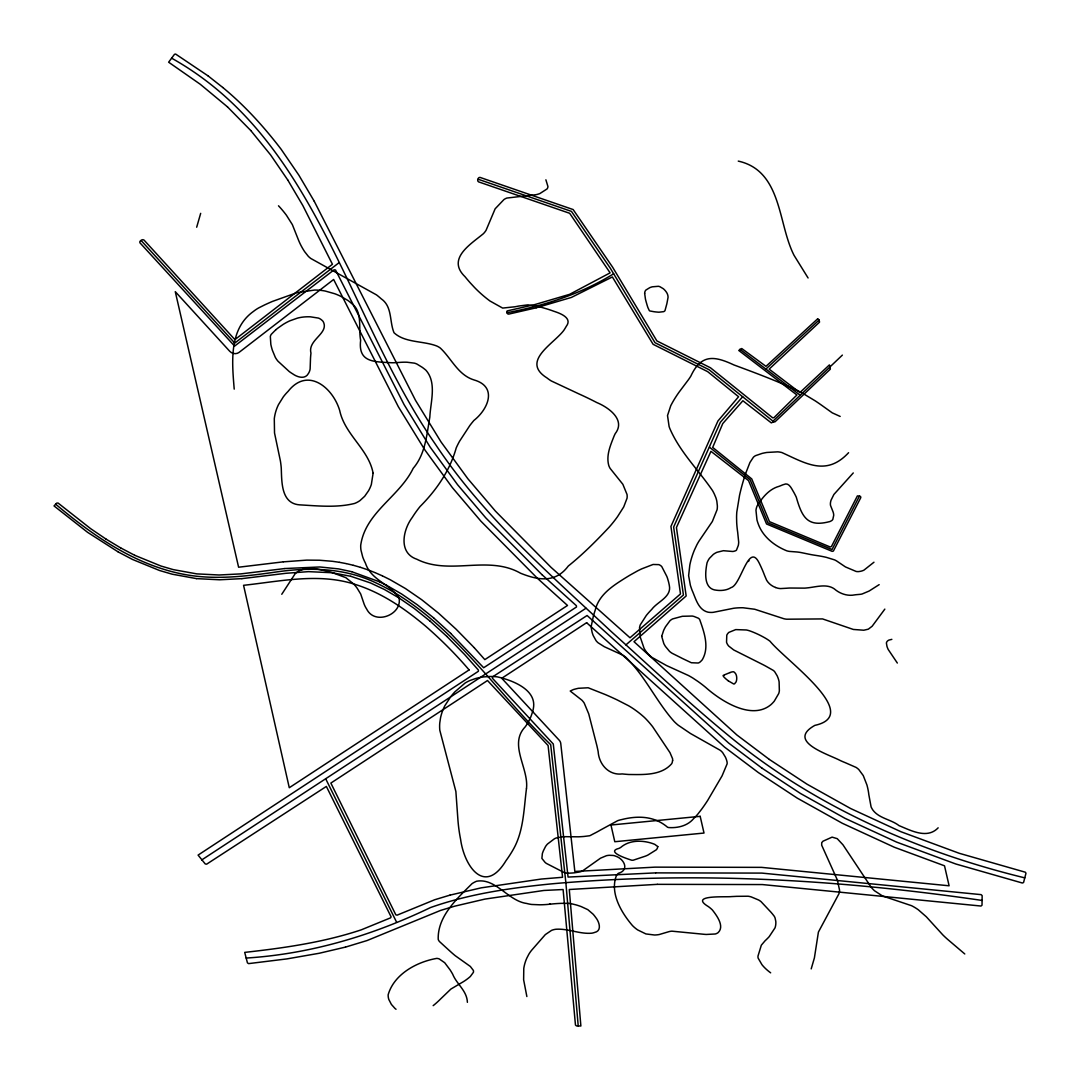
<?xml version="1.0" encoding="UTF-8"?>
<svg xmlns="http://www.w3.org/2000/svg" width="1080" height="1080" viewBox="0 0 1080 1080"><rect width="100%" height="100%" fill="white"/><g stroke="black" fill="none" stroke-linecap="round" stroke-linejoin="round"><path stroke-width="1.5" d="M200.678 213.354L196.681 227.219M811.202 968.895L814.401 957.893L818.411 932.081L838.944 893.754A15.457 13.284 20 0 0 839.565 890.177L837.365 880.038L821.678 845.181L821.732 842.657L823.001 841.199L832.1 837.135L837.23 838.661L842.94 844.776L871.358 887.504A59.171 50.828 20 0 0 874.436 890.716L882.441 895.928L911.574 905.702A43.578 37.436 20 0 1 918.311 909.792L926.357 916.812L942.746 934.808A91.436 78.543 20 0 0 947.768 939.492L964.778 953.964M859.505 495.936L832.032 549.518L767.907 522.855L750.168 479.736L709.52 447.214M748.427 561.479L748.94 560.655M884.831 609.12L872.14 626.252L868.307 629.181L863.784 630.221L853.349 629.451L822.555 618.921L786.78 619.205A16.038 13.77 20 0 1 783.891 618.732L754.745 609.255L743.027 607.757A67.945 58.361 20 0 0 738.45 607.838A55.782 47.912 20 0 0 733.55 608.283L713.745 612.239A13.338 11.462 20 0 1 711.248 612.441A17.442 14.985 20 0 1 707.832 612.131C698.112 609.674 695.709 598.28 692.077 590.274A117.626 101.034 20 0 1 690.363 585.239L688.621 575.654L689.823 565.002A105.732 90.814 20 0 1 691.268 559.021L691.862 557.064A108.648 93.326 20 0 1 694.575 549.693L696.803 544.955A73.386 63.032 20 0 1 699.03 541.053L712.355 521.478L717.107 509.639A27.634 23.733 20 0 0 717.363 505.872L716.864 501.431A31.779 27.297 20 0 0 715.743 497.367L714.393 494.181A56.174 48.249 20 0 0 712.543 490.617C698.53 470.057 680.549 452.669 670.302 429.624A32.198 27.662 20 0 1 669.101 426.492L667.521 415.544L670.748 405.715A158.45 136.094 20 0 1 672.3 402.813A130.815 112.361 20 0 1 674.703 398.709L675.216 397.899A144.747 124.335 20 0 1 679.037 392.202L688.365 379.809A85.361 73.332 20 0 0 690.849 376.096C701.068 354.065 714.15 355.658 733.914 364.945C753.354 372.141 772.632 379.283 791.546 387.869M281.772 594.27L295.178 573.696A26.19 22.491 20 0 1 299.336 570.713L306.221 568.296L314.132 568.62A125.24 107.582 20 0 1 331.992 572.535L345.803 577.638L353.795 584.091A49.41 42.444 20 0 1 357.102 588.114L360.693 594L364.001 603.747A26.973 23.166 20 0 0 366.674 609.053C374.882 625.685 402.287 614.547 399.074 598.239C390.285 583.821 371.115 580.5 365.432 563.125A51.273 44.037 20 0 1 362.678 556.848L360.976 550.125A33.035 28.377 20 0 1 360.72 545.211C365.405 512.271 399.438 496.773 413.195 468.315C425.439 454.086 426.708 434.768 429.827 417.11C430.502 402.111 437.009 382.671 425.912 370.211A55.391 47.574 20 0 0 422.24 367.322L416.894 364.041A13.568 11.651 20 0 0 414.437 363.15L407.093 362.232A55.958 48.06 20 0 0 401.922 362.259L393.822 362.745A41.58 35.721 20 0 1 389.124 362.61C372.762 361.733 358.034 361.651 360.639 340.281C358.195 328.131 363.082 311.553 351.392 303.305A29.957 25.731 20 0 0 348.017 300.55L341.226 296.541A57.132 49.073 20 0 0 334.814 293.76L325.215 291.033A47.952 41.189 20 0 0 314.604 290.048L296.892 292.68L272.39 301.442A308.543 265.019 20 0 0 264.722 304.871L258.714 307.894A47.061 40.419 20 0 0 253.476 311.404C228.609 329.103 232.038 362.488 234.212 389.124M853.268 472.945L833.895 494.464L831.033 500.243A20.264 17.402 20 0 0 830.452 502.929L830.399 503.888A9.734 8.357 20 0 0 830.547 505.494L833.099 511.961A14.27 12.258 20 0 1 833.72 515.295L832.815 519.413A5.832 5.009 20 0 1 831.668 520.641L830.291 521.384A9.153 7.857 20 0 1 828.887 521.802C807.57 527.175 802.035 517.361 796.298 497.205A86.009 73.872 20 0 0 793.827 492.372C791.627 488.876 788.967 481.802 783.742 484.542A8.478 7.29 20 0 0 782.743 484.853L780.962 485.582A61.87 53.15 20 0 1 778.964 486.365C769.122 489.051 762.224 497.664 757.107 505.967A21.101 18.117 20 0 0 755.973 510.341L756.959 519.885A53.096 45.603 20 0 0 758.511 524.637C763.236 537.098 774.698 545.913 786.726 550.8A15.147 13.014 20 0 0 789.466 551.408L797.027 551.988A45.455 39.042 20 0 1 800.861 552.528L807.016 553.797A121.878 104.693 20 0 0 813.605 555.053L819.045 555.903A95.256 81.824 20 0 1 826.281 557.334L834.503 559.859A14.688 12.609 20 0 1 837.284 561.411L845.465 566.933L856.143 571.455A9.801 8.424 20 0 0 858.762 571.577L860.652 571.28A17.145 14.729 20 0 0 863.933 570.159L873.963 562.221M742.662 396.752L720.347 422.267L673.637 527.04L683.424 594.999L625.887 644.922M842.373 355.104L772.983 421.173L709.115 369.738L655.02 342.711L610.268 268.151L571.442 211.383L478.251 179.267M938.155 827.82C927.248 839.376 911.007 830.534 899.06 825.633C891.067 819.41 879.43 818.546 873.059 810.311A23.733 20.385 20 0 1 871.088 806.882L868.82 794.624A66.906 57.47 20 0 0 868.158 790.277A78.989 67.851 20 0 0 866.916 784.944L863.271 775.602L858.803 769.554A17.672 15.174 20 0 0 856.103 767.421L845.357 762.71A80.298 68.972 20 0 1 840.173 760.482C828.05 754.097 786.051 741.461 814.86 725.368C863.136 714.865 786.47 661.298 770.013 641.237A35.33 30.348 20 0 0 766.665 638.942L765.356 638.145A91.8 78.853 20 0 0 760.671 635.607A74.534 64.017 20 0 0 756.432 633.569L755.379 633.11A73.751 63.356 20 0 0 750.884 631.287L749.291 630.734A21.843 18.765 20 0 0 746.321 629.977L735.723 629.6L728.892 632.381A10.706 9.194 20 0 0 726.786 635.175L726.543 642.249A11.111 9.545 20 0 0 728.73 646.083L733.725 649.957L763.263 664.808A128.682 110.525 20 0 1 766.017 666.279L773.132 670.302A7.911 6.791 20 0 1 774.671 671.693L777.06 675.608A33.413 28.701 20 0 1 778.221 678.47L778.518 679.388A24.867 21.357 20 0 1 779.112 681.912L779.355 690.822A20.655 17.739 20 0 1 778.707 693.562L774.265 701.177A42.876 36.828 20 0 1 770.823 704.754C751.559 720.684 720.913 700.961 705.686 687.38A114.642 98.469 20 0 0 698.099 681.561L693.13 678.226A65.111 55.931 20 0 0 688.338 675.459L666.522 665.55L651.996 657.423A26.433 22.707 20 0 1 644.085 648.338L640.264 637.16L639.536 627.804A18.792 16.133 20 0 1 640.264 624.875L646.286 615.479A116.1 99.725 20 0 1 648.716 612.617A93.164 80.028 20 0 1 651.699 609.457C657.315 601.722 671.746 597.011 669.344 585.603A78.489 67.419 20 0 0 668.507 581.715L667.67 578.786A31.739 27.257 20 0 0 666.738 576.234L661.77 566.609A6.642 5.697 20 0 0 658.813 564.624L653.062 564.476L641.898 568.782A104.409 89.681 20 0 0 637.524 570.915L630.099 575.073A295.799 254.07 20 0 0 621.418 580.46C610.24 587.561 598.55 596.268 595.296 609.889A191.565 164.552 20 0 0 593.365 616.14L591.3 625.955A20.466 17.577 20 0 0 591.408 628.87L592.07 632.124A36.045 30.956 20 0 0 593.244 635.607L596.038 640.629A14.998 12.879 20 0 0 598.118 642.803L604.327 646.718L622.863 655.182A26.905 23.112 20 0 1 625.981 657.423C645.179 676.215 656.343 701.568 674.177 721.521A46.764 40.163 20 0 0 678.186 725.179L690.444 733.482L720.265 750.317A15.12 12.987 20 0 1 722.709 752.706L725.341 757.013A31.334 26.905 20 0 1 726.529 759.942L727.043 761.886A9.585 8.235 20 0 1 727.11 763.871L722.061 775.886L707.657 800.456A233.658 200.704 20 0 1 701.622 809.217L698.125 813.74A86.09 73.94 20 0 1 693.59 818.654C687.609 825.822 677.916 828.117 668.966 827.577A5.994 5.144 20 0 1 667.535 827.226C654.413 815.94 637.808 815.481 621.621 819.599A31.684 27.216 20 0 0 617.679 820.678L600.25 830.155A128.223 110.133 20 0 1 595.485 832.788L592.933 834.098A66.596 57.2 20 0 0 591.327 834.948L590.355 835.461A5.657 4.86 20 0 1 589.451 835.785L583.915 836.474A182.115 156.425 20 0 1 578.529 836.811L567.675 836.716A31.455 27.014 20 0 0 564.881 836.716A45.063 38.705 20 0 0 561.519 836.96L556.416 837.932A12.353 10.611 20 0 0 554.351 838.85L547.574 843.966A20.48 17.59 20 0 0 545.521 846.545L543.429 850.662A52.231 44.861 20 0 0 542.363 853.538L541.89 858.411L545.022 862.326A15.053 12.933 20 0 0 546.44 863.447L564.503 872.721A8.033 6.899 20 0 0 566.271 873.099L568.904 873.167A72.684 62.424 20 0 0 574.263 872.829L579.798 871.938A18.576 15.957 20 0 0 582.471 870.98L600.52 858.182L606.42 855.698A19.359 16.632 20 0 1 609.282 855.293L613.211 855.455A9.693 8.33 20 0 1 615.816 856.224C624.051 858.897 629.775 870.062 618.435 873.302A13.5 11.597 20 0 0 616.518 875.354C609.552 892.688 621.189 912.411 632.421 925.52A31.131 26.744 20 0 0 637.713 929.948L645.894 933.93L654.548 935.01A29.376 25.232 20 0 0 659.205 934.538L669.101 931.608A17.145 14.729 20 0 1 671.882 931.163L702.513 934.146A85.442 73.4 20 0 0 706.185 934.457L715.243 933.998A9.423 8.087 20 0 0 718.133 932.607C724.788 926.289 716.729 915.543 712.382 909.981A31.468 27.027 20 0 0 708.413 906.633C688.257 894.51 726.003 897.359 731.646 896.576A222.129 190.809 20 0 0 736.574 896.333L748.062 896.225A18.036 15.498 20 0 1 751.167 896.886L758.592 899.991A17.712 15.215 20 0 1 761.036 901.625L770.985 912.222A76.923 66.083 20 0 0 772.389 913.883L774.077 916.015A10.206 8.775 20 0 1 775.062 917.933L775.778 921.28A21.492 18.468 20 0 1 775.683 925.074A20.561 17.658 20 0 1 774.995 927.909L769.19 936.671A81.54 70.038 20 0 1 765.059 940.788L761.333 945.189L758.025 955.962A6.831 5.872 20 0 0 758.16 958.163L761.913 964.629A37.611 32.306 20 0 0 765.963 968.976L767.259 970.137A55.417 47.601 20 0 0 770.661 972.837M817.682 318.803L765.976 366.35L741.758 348.543L738.747 350.447L796.918 394.996L773.928 417.69L772.713 417.852L710.505 367.808L656.883 340.916L612.59 267.151L573.156 209.56L480.033 177.404C478.197 176.931 476.631 180.873 478.535 181.845L569.66 213.287L610.119 272.862L569.552 294.354L534.843 304.574L507.438 310.865C506.007 310.959 506.925 314.401 508.707 314.118L536.139 307.814M765.882 369.063L819.086 320.031L817.682 318.816M275.819 329.751L271.228 334.382A8.789 7.56 20 0 0 270.338 336.501L270.837 344.412A71.348 61.29 20 0 0 272.363 350.217L275.306 357.332A25.772 22.14 20 0 0 277.978 361.206L289.197 371.507A40.001 34.358 20 0 0 292.734 373.882C297.257 377.136 305.1 379.728 308.408 373.478A15.782 13.554 20 0 0 309.312 371.776A15.552 13.365 20 0 0 310.135 368.901L310.5 358.412A119.84 102.938 20 0 1 310.959 353.12C307.463 339.674 329.643 333.356 323.123 321.462A11.394 9.788 20 0 0 321.314 319.721L320.639 319.221A9.463 8.127 20 0 0 318.452 318.087L310.365 316.818A46.751 40.163 20 0 0 305.154 316.885A40.406 34.709 20 0 0 297.418 318.128L289.899 320.8A62.788 53.933 20 0 0 282.974 324.54L278.208 327.875A139.847 120.123 20 0 0 275.819 329.751M848.583 452.709C826.24 476.712 805.599 463.252 781.799 452.52A25.056 21.519 20 0 0 777.803 451.845L766.787 452.466A70.997 60.98 20 0 0 762.062 453.425L755.514 455.666A12.42 10.665 20 0 0 753.408 457.218L749.925 462.51L745.78 473.148A273.821 235.197 20 0 0 742.77 482.706A287.213 246.699 20 0 0 739.557 495.261L736.803 512.042A95.999 82.458 20 0 0 736.574 517.388L736.695 522.68A129.249 111.024 20 0 0 737.694 532.332L738.693 542.187A31.253 26.838 20 0 1 738.315 545.413L736.492 550.098A3.47 2.984 20 0 1 735.534 550.773L734.036 551.259A7.803 6.71 20 0 1 732.591 551.475L723.371 550.706L716.945 552.299A22.464 19.291 20 0 0 713.286 554.432L709.452 558.333A26.123 22.437 20 0 0 707.062 562.788C705.2 572.036 703.242 589.167 716.486 590.22A23.382 20.088 20 0 0 724.693 590.045L725.53 589.869A18.765 16.119 20 0 0 728.716 588.83A19.926 17.118 20 0 0 731.025 587.601C741.042 585.265 748.467 541.634 759.065 562.788A160.906 138.213 20 0 1 761.13 567.135A130.032 111.686 20 0 1 764.546 575.356L766.611 580.217A15.714 13.487 20 0 0 775.615 587.493M338.769 262.899L234.765 343.076L141.251 240.651M879.161 584.644L869.13 591.03L862.151 593.973A16.551 14.216 20 0 1 860.207 594.338L856.264 594.688A25.326 21.748 20 0 0 854.483 594.918C848.07 596.201 841.104 594.081 835.961 590.207C827.996 582.836 816.453 587.061 806.949 587.925A34.29 29.444 20 0 1 804.411 588.128L789.791 588.033A43.065 36.99 20 0 0 786.793 588.222L780.651 588.573A13.864 11.907 20 0 1 777.587 588.141L775.602 587.534M201.744 859.937L585.968 608.243M613.643 273.78C581.013 294.03 544.563 305.559 507.06 312.714M724.599 674.784L730.039 672.557M724.41 674.865L723.087 675.527L723.479 676.471A24.125 20.723 20 0 0 728.244 680.751M345.533 947.092L367.146 940.518L440.451 910.467L454.707 906.174L484.974 899.087L543.902 890.46L563.099 889.529L575.465 1025.014L576.45 1025.906L580.878 1026L569.282 889.502L657.302 884.345M449.942 895.145L434.74 899.735L397.143 915.138L395.82 914.827L330.858 783.081L487.512 680.522L548.087 745.524L562.558 877.284L541.242 879.053L481.113 887.855L450.009 895.131M536.207 307.8L571.428 297.418L612.374 276.953L653.117 344.318L707.643 371.628L738.572 396.738L717.943 420.971L670.937 526.433L680.481 593.946L630.005 637.767L551.03 567.338L495.437 511.137L467.856 478.737L441.072 442.004L415.503 400.329L314.321 201.393M345.465 947.106L319.181 953.276L286.889 958.905L248.63 963.616L247.442 962.861L244.701 952.385C284.094 948.011 323.649 942.381 361.368 929.799L390.582 917.838L391.108 916.853L326.363 786.429L206.631 864.176L205.241 863.946L198.085 855.104L478.373 671.288L478.427 670.1L464.576 654.494L446.945 636.498M283.082 561.87L238.599 567.216L175.271 291.654L229.73 351.284A6.534 5.616 20 0 0 239.031 352.418L333.639 279.49L398.25 406.553A6.534 5.616 20 0 0 398.493 406.971L424.589 449.496A6.534 5.616 20 0 0 424.872 449.928L452.237 487.458A6.534 5.616 20 0 0 452.547 487.85L480.776 521.033A6.534 5.616 20 0 0 481.127 521.397L537.327 578.205A6.534 5.616 20 0 0 537.611 578.489L567.513 605.462L484.826 659.624L474.336 647.811M284.756 568.553L240.867 573.885L219.091 574.992L196.79 573.885L173.219 569.606L160.961 566.028L134.757 555.323M241.92 578.637L285.836 573.305L308.516 571.644L332.033 572.724L350.73 576.288M891.851 639.36L888.989 640.062A5.724 4.914 20 0 0 886.802 641.912A4.144 3.564 20 0 0 886.41 643.113L886.99 646.448A30.767 26.433 20 0 0 888.192 649.458L897.332 663.039M246.186 958.054C310.622 954.032 372.64 935.375 430.515 907.551C468.761 894.051 509.18 888.138 549.383 884.075A766.395 658.301 20 0 1 568.836 882.428C706.793 871.776 845.33 880.403 982.085 900.437M549.464 904.244L550.382 904.149M283.406 561.843L306.518 560.142A6.534 5.616 20 0 1 307.098 560.129L319.262 560.237A6.534 5.616 20 0 1 319.788 560.264L332.262 561.289A6.534 5.616 20 0 1 332.707 561.344L339.174 562.275M284.81 568.539L319.882 566.973L338.621 568.904L351.702 571.698M655.668 872.883L568.067 877.068L553.284 744.026L492.413 678.254L492.399 676.998L587.101 615.506L728.663 743.067L761.953 768.137M241.839 578.637L219.618 579.785L196.574 578.624M655.736 872.883L761.859 873.099L981.099 894.632L982.152 895.617L982.017 905.189L981.005 906.039L762.386 884.561L657.369 884.345M196.493 578.61L172.26 574.209L159.489 570.483L132.543 559.467L118.219 551.948M339.485 562.329L346.032 563.571M346.37 563.639L353.025 565.218M1024.785 877.865C919.418 852.147 817.439 807.651 732.793 739.044C690.755 704.849 651.294 667.656 611.064 631.395C557.077 580.878 500.931 531.806 455.814 472.851A562.302 482.99 20 0 1 435.605 444.555C346.599 316.426 317.358 139.887 171.599 58.158M353.363 565.299L360.139 567.23M351.769 571.712L379.377 581.756M350.798 576.302L370.413 582.917L384.291 589.424L398.831 597.821L414.058 608.31L430.015 621.081M360.464 567.338L367.376 569.646M840.173 416.435L832.248 412.844L823.716 406.742A227.07 195.048 20 0 0 815.252 400.882L801.995 392.877A109.377 93.947 20 0 0 791.546 387.869M367.713 569.768L374.746 572.508M738.261 161.109C775.913 169.398 778.221 210.114 787.968 240.125A138.794 119.219 20 0 0 791.6 250.06A97.186 83.484 20 0 0 794.029 255.299L808.083 277.978M375.057 572.63L382.239 575.802M382.536 575.937L389.894 579.582A6.534 5.616 20 0 1 390.326 579.812L405.351 588.479A6.534 5.616 20 0 1 405.837 588.803L421.551 599.616A6.534 5.616 20 0 1 421.97 599.927L438.372 613.049A6.534 5.616 20 0 1 438.71 613.346L455.868 628.979A6.534 5.616 20 0 1 456.151 629.249L474.107 647.568M379.431 581.769L386.667 585.346M120.771 547.965L134.69 555.282M386.735 585.387L401.652 594.014L417.231 604.733L433.566 617.801M106.11 539.149L120.704 547.938M118.166 551.907L87.561 532.305L54.027 505.926L56.795 503.064L58.117 503.091L90.693 528.701L106.056 539.109M769.392 759.47L807.016 784.188L850.608 808.515L901.058 831.776L959.256 853.295L1025.366 872.222L1025.973 873.261L1023.557 882.536L1022.328 883.008L955.867 864.014L896.603 842.103L845.073 818.357L800.496 793.476L762.021 768.177M773.699 421.781L771.296 422.874L742.878 400.748L722.763 423.576L712.692 447.417L751.721 478.886L769.473 521.667L830.155 546.966L831.438 546.534L857.399 495.896L860.53 496.463L860.814 497.583L833.382 551.057L832.18 551.354L766.557 524.003L748.562 480.627L710.964 451.319L676.431 527.499L686.164 595.971L634 641.696L736.884 734.981L769.338 759.416M773.753 421.821L775.022 421.808L830.372 369.117L829.4 364.905L799.889 392.58L769.136 369.131L819.558 322.124L819.086 320.031M207.995 75.83L175.608 54.054L174.474 54.324L168.642 62.208L200.3 84.294L227.475 106.866M728.217 680.805L733.63 683.951A1.809 1.552 20 0 0 734.576 683.802L736.115 681.858A13.905 11.947 20 0 0 736.628 676.769A9.221 7.925 20 0 0 735.426 673.38L734.036 672.017A1.877 1.607 20 0 0 733.145 671.76L731.74 671.976A28.809 24.745 20 0 0 730.039 672.557M739.881 349.218L800.213 395.253M208.049 75.87L222.75 87.467M55.674 504.198C93.245 535.883 135.594 565.421 184.842 574.519C214.461 580.014 244.661 576.45 274.199 572.292C306.625 567.311 340.767 567.554 371.345 580.77C447.471 614.101 492.764 689.175 550.692 744.647L565.866 882.657L578.219 1025.946M222.791 87.507C244.728 105.584 263.898 126.698 281.138 149.269L298.836 175.136L314.294 201.339M541.998 574.682L576.369 605.691L576.49 606.987L483.665 667.737L450.711 633.433M430.07 621.121L446.89 636.444M433.62 617.855L450.671 633.38M227.516 106.907L250.722 130.491M541.944 574.641L485.744 517.82L457.542 484.677L430.178 447.147L404.069 404.595L335.529 269.973L334.098 269.811L234.617 346.086L139.941 242.811C138.847 241.326 142.425 238.694 143.978 240.03L234.171 338.823L235.535 339.134L332.438 264.276L302.859 205.591L287.807 180.076M250.776 130.545L270.635 154.967L287.766 180.023M545.886 179.806L547.938 186.529A6.345 5.441 20 0 1 547.101 188.906L539.865 193.563A31.239 26.838 20 0 1 536.072 194.684L506.898 198.045A14.094 12.096 20 0 0 503.982 199.53L495.139 208.804L486.081 230.269A25.312 21.748 20 0 1 483.354 233.726C470.772 244.175 446.351 258.755 465.021 276.696A167.333 143.734 20 0 0 470.205 282.812L474.498 287.442A113.603 97.578 20 0 0 489.983 301.01L502.646 308.084L514.863 306.788A122.877 105.543 20 0 0 518.602 306.059L528.012 304.844L538.718 306.625A187.447 161.014 20 0 1 543.564 307.935L546.912 308.921A115.506 99.212 20 0 1 554.027 311.324C560.25 313.349 572.764 317.979 566.258 326.363A86.549 74.345 20 0 1 563.814 330.359C553.54 344.088 520.452 361.355 546.993 377.946A37.544 32.252 20 0 0 551.273 380.943L578.961 393.93A274.144 235.481 20 0 1 583.443 395.982A304.29 261.374 20 0 1 596.835 402.584C608.458 407.349 625.995 419.783 615.236 433.62A61.209 52.569 20 0 0 614.02 436.226C610.443 445.325 606.11 455.22 608.675 465.156A15.188 13.055 20 0 0 610.16 468.437L622.863 484.299L627.021 494.451A16.389 14.081 20 0 1 627.035 498.272L623.727 506.912L617.504 516.699A168.061 144.356 20 0 1 608.971 527.378C596.16 541.013 582.903 554.324 568.283 566.042C555.552 583.16 538.488 580.446 520.547 573.224C489.686 555.674 454.046 573.656 422.213 561.614A48.856 41.972 20 0 1 416.826 559.224C398.142 552.96 402.908 529.862 412.263 517.455A141.156 121.244 20 0 1 420.08 506.52C436.577 489.983 449.861 470.637 456.206 447.944A110.498 94.905 20 0 1 459.54 441.275L469.787 425.588A134.879 115.857 20 0 1 473.945 420.417C488.349 409.09 497.664 386.667 474.039 379.944C458.055 375.03 451.615 358.655 440.33 348.07A15.309 13.149 20 0 0 436.455 345.883C422.888 340.767 404.919 342.887 394.038 332.762C389.3 321.584 392.526 306.558 381.186 298.796A70.578 60.615 20 0 0 376.488 294.881L310.865 258.512A19.886 17.091 20 0 1 308.219 256.203L304.641 251.667A77.288 66.38 20 0 1 302.603 248.4A68.013 58.428 20 0 1 298.553 240.206L292.37 224.654L286.443 215.271A114.953 98.739 20 0 0 284.54 212.8A96.377 82.782 20 0 0 278.492 205.794M325.674 778.748L396.576 922.158M526.865 996.543L523.625 979.763L523.787 968.315A53.69 46.116 20 0 1 526.784 958.19L528.782 954.329A42.579 36.572 20 0 1 531.832 950.022L545.332 934.591L551.556 930.38A16.97 14.58 20 0 1 556.011 929.246C568.067 928.409 579.609 934.24 591.664 933.201A14.594 12.528 20 0 0 594.554 932.459C602.384 930.906 599.13 921.497 595.566 917.285A33.764 28.998 20 0 0 593.082 914.166L587.804 909.644L581.297 906.633A68.026 58.442 20 0 0 576.153 904.918L571.604 903.785A24.476 21.02 20 0 0 568.606 903.38L561.37 903.353A153.752 132.071 20 0 0 555.849 903.65A123.417 106.002 20 0 0 552.352 903.947L547.668 904.419A91.247 78.381 20 0 1 539.568 904.797L531.63 904.46A32.062 27.54 20 0 1 526.77 903.474C508.14 901.071 495.936 877.784 476.604 881.226A29.646 25.475 20 0 0 475.214 881.847A27.905 23.963 20 0 0 471.987 883.697C456.921 898.749 437.413 916.421 438.224 939.343A6.156 5.292 20 0 0 439.655 941.72L449.671 950.873A136.053 116.87 20 0 0 455.18 955.665L470.354 966.465L473.377 970.434A5.076 4.361 20 0 1 473.405 972.338L470.34 976.496A59.495 51.098 20 0 1 463.388 981.679L450.927 989.037L440.586 998.973A117.436 100.872 20 0 1 437.063 1002.335A92.34 79.312 20 0 1 433.175 1005.642M467.397 1002.321C466.938 990.616 456.705 984.272 452.682 974.187A101.979 87.602 20 0 0 450.104 969.908L444.704 962.726L439.223 958.918A8.046 6.912 20 0 0 436.793 958.392C416.812 961.862 394.106 974.092 388.166 994.734A16.213 13.932 20 0 0 388.854 999.54L391.392 1004.427L394.956 1008.41A13.568 11.651 20 0 0 396.036 1009.26M373.1 473.243L371.345 484.502A49.073 42.147 20 0 1 368.523 490.793L364.675 496.287L359.978 500.58A27.27 23.423 20 0 1 354.645 503.429C336.771 507.951 317.709 505.858 299.471 504.846C280.962 503.401 281.826 481.775 281.259 468.072A112.172 96.35 20 0 0 280.395 460.917L274.523 432.972L274.293 418.662A59.468 51.071 20 0 1 278.478 404.622L283.325 396.86A71.213 61.169 20 0 1 288.131 391.338C307.665 366.525 332.897 387.558 339.714 410.576C344.831 434.795 368.834 449.388 373.1 473.243M661.702 636.35L663.795 643.545A38.043 32.67 20 0 0 665.469 646.475L669.519 651.348A15.457 13.284 20 0 0 672.246 653.346L679.374 656.924A138.416 118.894 20 0 1 682.371 658.463L691.349 662.742L698.179 663.012A7.425 6.372 20 0 0 699.827 662.229L701.743 660.42A15.296 13.136 20 0 0 702.635 659.124C709.492 646.663 703.985 631.719 699.651 619.434A5.387 4.631 20 0 0 698.247 618.165L694.116 616.491A36.383 31.253 20 0 0 692.253 616.046L682.358 616.288L672.664 618.908A13.959 11.988 20 0 0 669.965 620.73L665.537 626.724A69.053 59.319 20 0 0 663.62 630.45L661.702 636.35M526.46 788.738C523.773 809.312 523.719 831.371 513.067 849.798A157.167 135 20 0 1 505.98 860.706C484.529 896.116 464.211 865.985 460.62 839.471A199.773 171.599 20 0 1 457.853 818.897L455.882 791.532L439.817 730.323A50.18 43.105 20 0 1 439.763 722.992L440.559 717.741A67.041 57.578 20 0 1 441.437 714.285A64.152 55.107 20 0 1 444.879 705.686L450.536 696.965A99.549 85.509 20 0 1 454.734 691.983L465.048 683.087A40.824 35.059 20 0 1 470.016 680.495L475.686 678.51A54.567 46.872 20 0 1 483.854 676.89L489.929 676.485A54.864 47.128 20 0 1 497.286 676.863C512.244 680.211 537.03 689.58 533.371 708.453A50.072 43.011 20 0 1 532.548 711.923L531.265 715.702A69.944 60.075 20 0 1 528.714 721.292L527.918 722.709A57.794 49.653 20 0 1 525.204 726.854C508.343 744.512 529.038 768.258 526.46 788.738M644.652 293.288L645.435 299.038A100.913 86.67 20 0 0 646.137 301.779L647.136 305.235A87.345 75.02 20 0 0 647.919 307.625L649.323 310.581A1.701 1.458 20 0 0 649.877 310.959L653.913 311.702A55.701 47.844 20 0 0 658.976 312.201L663.674 311.648A4.361 3.753 20 0 0 664.983 310.662L666.86 303.737A41.486 35.627 20 0 1 667.116 302.413L668.048 297.432A10.409 8.937 20 0 0 666.32 292.046A15.552 13.352 20 0 0 663.255 288.684L659.948 286.726A7.533 6.467 20 0 0 658.355 286.295L652.253 286.821A26.582 22.829 20 0 0 649.782 287.658L645.935 290.021A6.304 5.413 20 0 0 644.895 291.816L644.652 293.288M657.801 846.599L657.383 848.097A7.29 6.264 20 0 1 656.262 849.825L647.879 855.063A29.565 25.393 20 0 1 645.165 856.224L633.326 860.166A7.29 6.264 20 0 1 631.733 860.22C627.588 858.884 605.219 851.796 619.043 848.354A24.624 21.155 20 0 0 620.784 847.382C629.316 839.997 641.952 840.051 652.158 843.386A52.731 45.292 20 0 1 654.777 844.371L657.801 846.599M672.611 760.523L672.192 762.575A8.37 7.182 20 0 1 671.504 763.925C661.028 775.71 643.235 774.603 628.884 774.495A147.029 126.293 20 0 1 622.215 773.928C608.688 775.589 598.968 764.222 598.158 751.653A231.228 198.612 20 0 0 596.849 745.538L588.735 713.907L584.226 703.107A20.669 17.753 20 0 0 581.89 700.178L570.213 691.038L573.467 689.539A94.27 80.973 20 0 1 578.34 688.298L588.168 687.771L605.381 694.589A275.846 236.939 20 0 1 617.139 699.894L628.412 705.672A72.279 62.087 20 0 1 633.326 708.723L634.5 709.533A90.842 78.03 20 0 1 641.034 714.501L643.639 716.742A50.112 43.038 20 0 1 645.881 718.902L647.352 720.468A102.87 88.358 20 0 1 648.945 722.237A94.865 81.486 20 0 1 652.658 726.732L670.005 752.679L672.557 758.673A10.571 9.072 20 0 1 672.611 760.523M469.112 669.911L289.278 787.725L243.567 585.306C280.3 581.337 318.965 572.63 355.212 584.429C381.375 592.542 404.352 608.351 425.156 625.779A388.368 333.585 20 0 1 469.112 669.924M586.629 622.701L501.755 678.281L559.157 740.151A6.534 5.616 20 0 1 560.763 743.539L574.844 871.466L654.696 867.159A6.534 5.616 20 0 1 655.088 867.146L761.225 867.362A6.534 5.616 20 0 1 761.927 867.402L949.104 885.789L944.514 865.809L894.659 847.368A6.534 5.616 20 0 1 894.119 847.152L842.589 823.405A6.534 5.616 20 0 1 842.062 823.136L797.459 798.241A6.534 5.616 20 0 1 797 797.958L758.498 772.659A6.534 5.616 20 0 1 758.12 772.389L724.802 747.306A6.534 5.616 20 0 1 724.316 746.901L586.629 622.701M700.178 816.332L610.956 825.012L614.79 841.725L704.012 833.045L700.178 816.332"/></g></svg>
